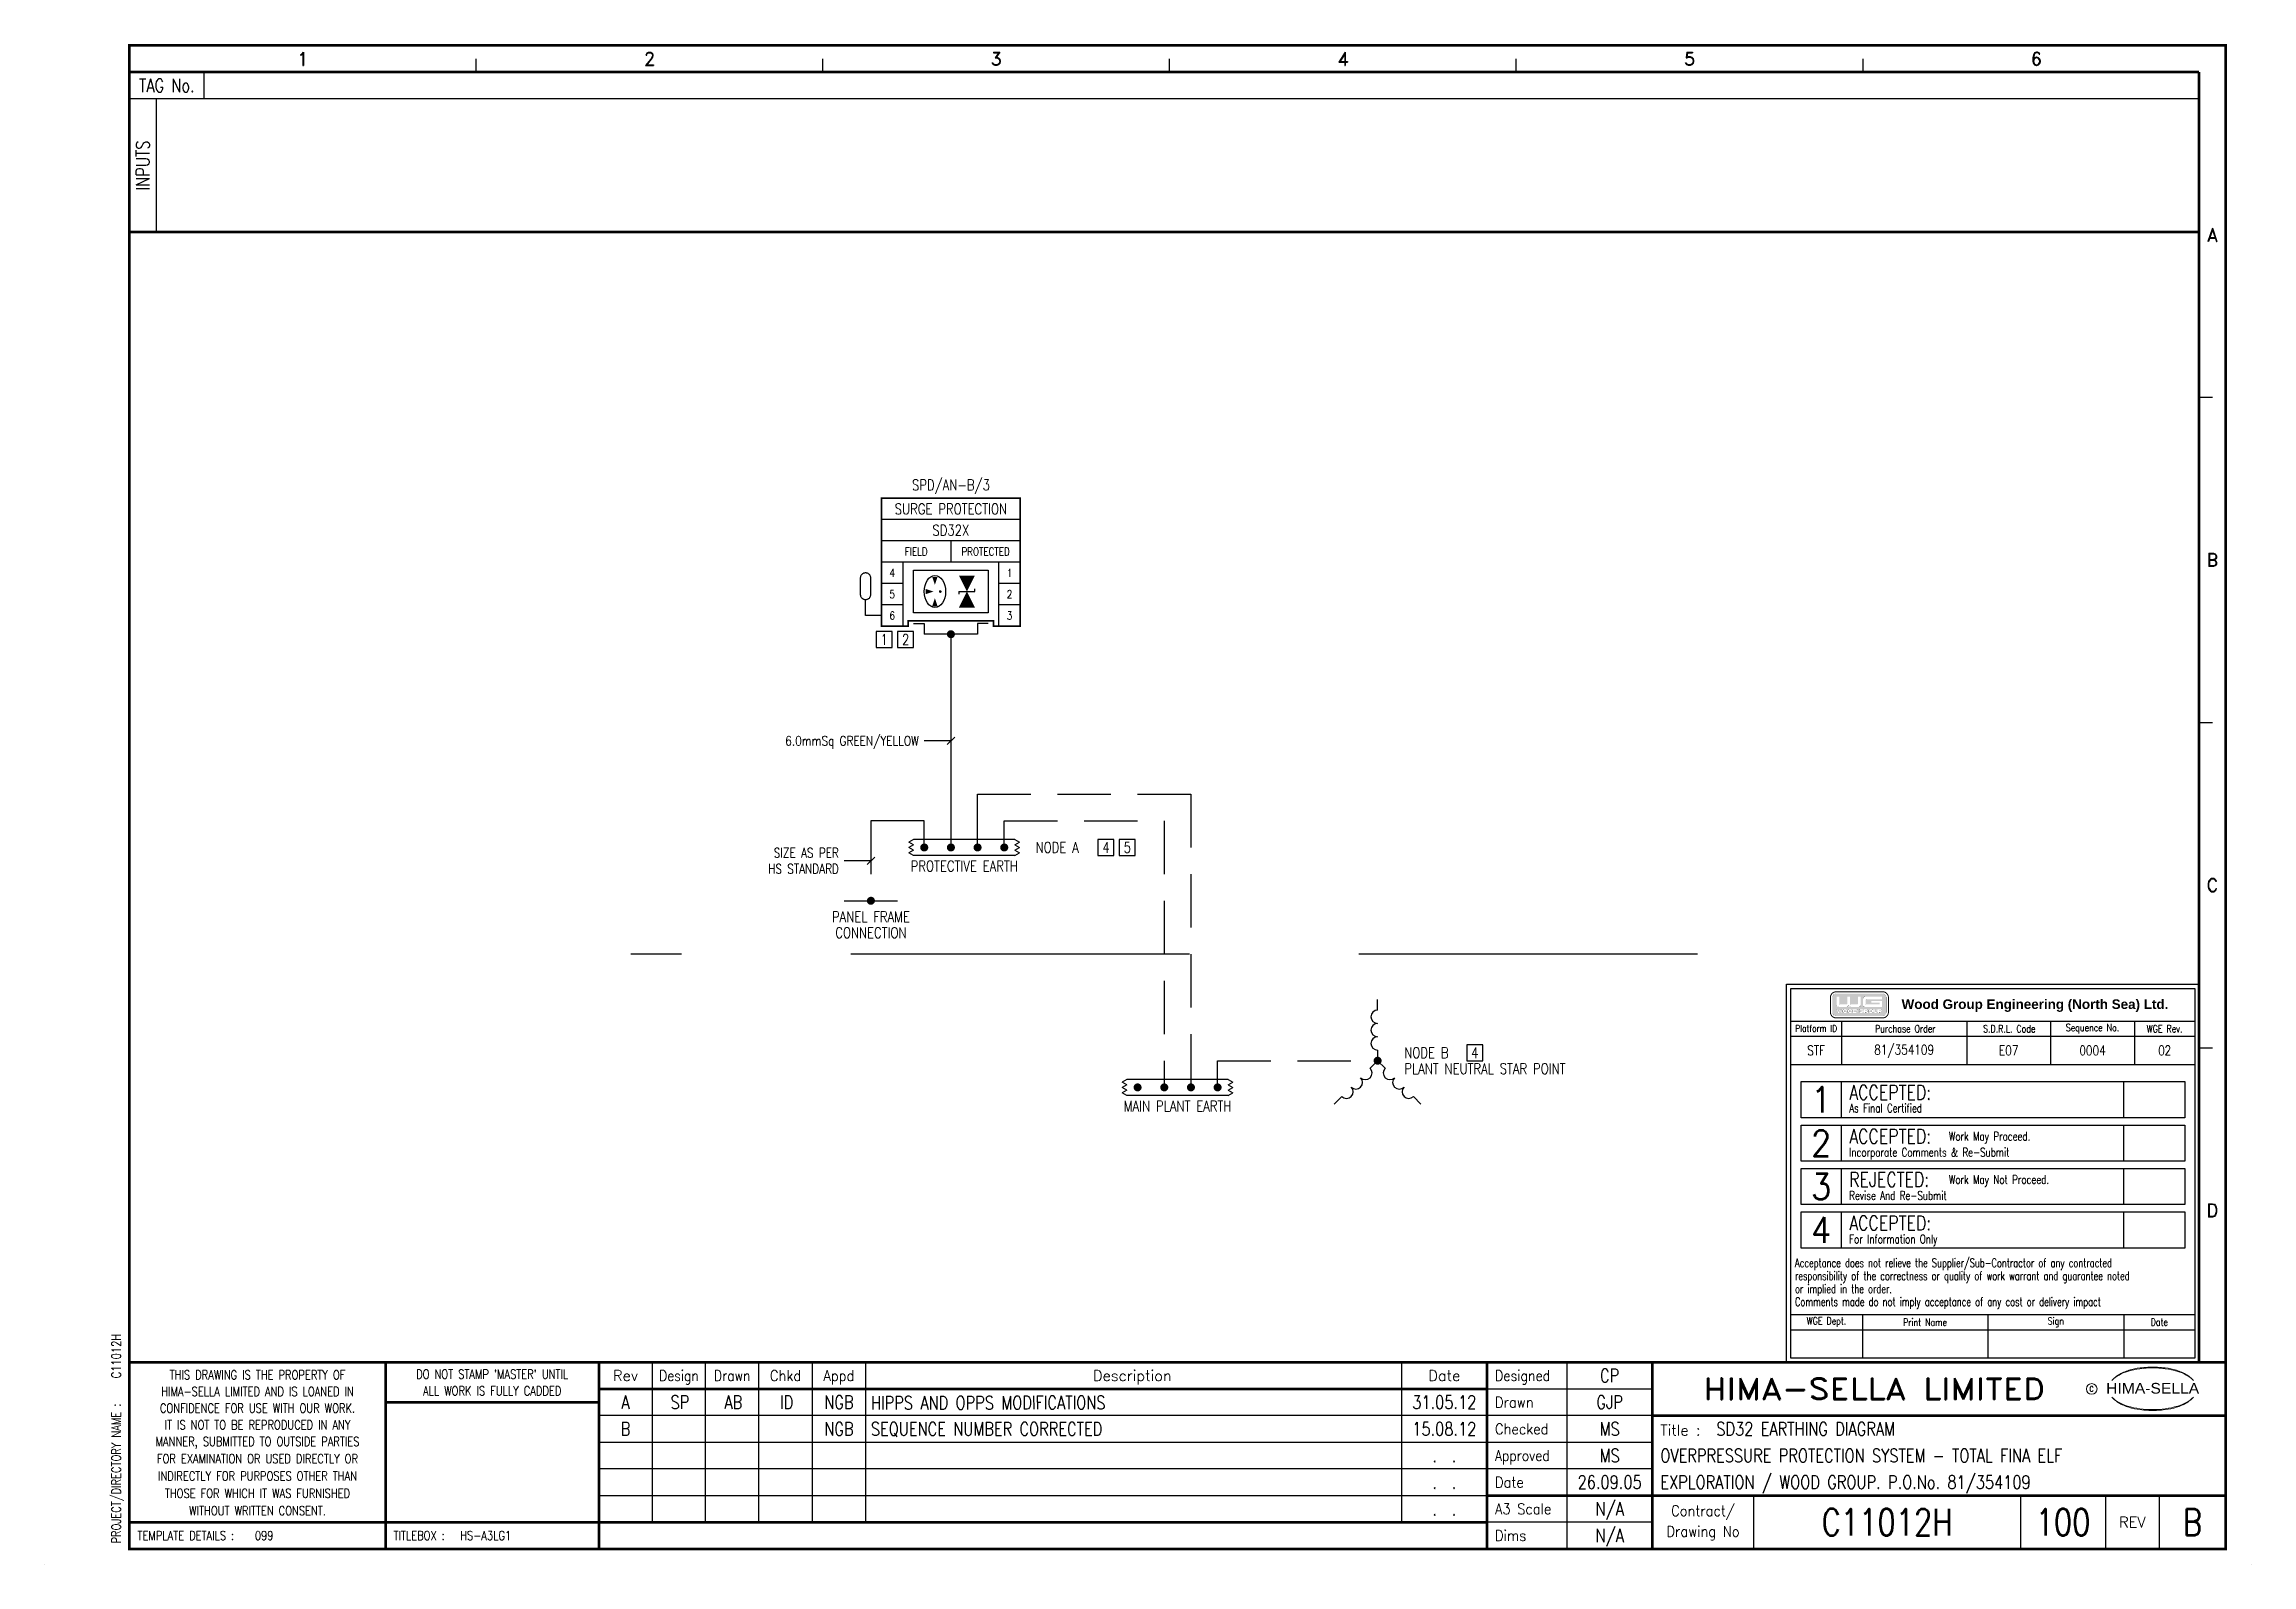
# Model space of a CAD drawing. Extents: x 0 to 414, y 0 to 285.
import ezdxf
from ezdxf.enums import TextEntityAlignment as Align

# ---------------------------------------------------------------- set-up
doc = ezdxf.new("R2010")
doc.units = 0
doc.header["$LTSCALE"] = 10
doc.header["$MEASUREMENT"] = 0
for name, pattern in [('CONTINU', [0]), ('DASHEDX2', [1.5, 1, -0.5]), ('HIDDEN', [9.525, 6.35, -3.175])]:
    doc.linetypes.add(name, pattern=pattern)
doc.layers.get('0').update_dxf_attribs({"linetype": 'CONTINUOUS'})
for name, color, linetype in [('03-MISC', 1, 'CONTINUOUS'), ('COL', 2, 'CONTINU'), ('ELAC003$', 7, 'CONTINUOUS'), ('LINE', 1, 'CONTINUOUS'), ('PCABEARTH-1_5', 7, 'DASHEDX2'), ('ROW', 2, 'CONTINU'), ('SPOTS', 7, 'CONTINUOUS'), ('TEXT', 2, 'CONTINUOUS'), ('UPS', 2, 'CONTINUOUS')]:
    doc.layers.add(name, color=color, linetype=linetype)
doc.styles.add('ARIAL', font='arial.ttf', dxfattribs={"height": 2.5})
doc.styles.add('ROMAND', font='ROMAND')
doc.styles.add('ROMANS', font='romans.shx', dxfattribs={"width": 0.8})

# ---------------------------------------------------------------- blocks, each defined once
blk = doc.blocks.new('EDREV')
at = {"color": 2, "style": 'ROMANS', "width": 0.8}
for tag, p in [('DES', (129.2, 29.25)), ('DRN', (139.2, 29.25)), ('CHKD', (149.2, 29.25)), ('DES', (129.2, 24.25)), ('DRN', (139.2, 24.25)), ('CHKD', (149.2, 24.25)), ('DES', (129.2, 19.25)), ('DRN', (139.2, 19.25)), ('CHKD', (149.2, 19.25)), ('DES', (129.2, 14.25)), ('DRN', (139.2, 14.25)), ('CHKD', (149.2, 14.25)), ('DES', (129.2, 9.25)), ('DRN', (139.2, 9.25)), ('CHKD', (149.2, 9.25))]:
    blk.add_attdef(tag, text='', height=2.5, dxfattribs=at).set_placement(p, align=Align.CENTER)
blk = doc.blocks.new('HS-A3LG1')
at = {"color": 1}
for p, q in [((81, 280), (81, 282.5)), ((146, 280), (146, 282.5)), ((211, 280), (211, 282.5)), ((276, 280), (276, 282.5)), ((341, 280), (341, 282.5)), ((30, 275), (30, 280)), ((404, 275), (16, 275)), ((21, 275), (21, 250)), ((404, 219), (406.5, 219)), ((404, 158), (406.5, 158)), ((404, 97), (406.5, 97)), ((114, 38), (114, 8)), ((124, 8), (124, 38)), ((134, 8), (134, 38)), ((144, 38), (144, 8)), ((154, 38), (154, 8)), ((254.5, 38), (254.5, 8)), ((285.5, 38), (285.5, 3)), ((270.5, 33), (301.5, 33)), ((301.5, 28), (104, 28)), ((104, 23), (301.5, 23)), ((301.5, 18), (104, 18)), ((104, 13), (270.5, 13)), ((320.5, 13), (320.5, 3)), ((370.5, 13), (370.5, 3)), ((386.5, 3), (386.5, 13)), ((396.5, 13), (396.5, 3)), ((301.5, 8), (270.5, 8)), ((0, 0), (0, 0.025)), ((413.9, 0), (413.9, 0.025))]:
    blk.add_line(p, q, dxfattribs=at)
at = {"color": 1, "const_width": 0.5}
blk.add_lwpolyline([(16, 3), (409, 3), (409, 285), (16, 285)], close=True, dxfattribs=at)
for points in [[(16, 280), (404, 280)], [(404, 38), (404, 280)], [(404, 250), (16, 250)], [(409, 38), (16, 38)], [(64, 3), (64, 38)], [(104, 3), (104, 38)], [(270.5, 38), (270.5, 3)], [(301.5, 3), (301.5, 38)], [(270.5, 33), (104, 33)], [(104, 30.5), (64, 30.5)], [(409, 28), (301.5, 28)], [(270.5, 13), (409, 13)], [(270.5, 8), (16, 8)]]:
    blk.add_lwpolyline(points, dxfattribs=at)
at = {"color": 3, "lineweight": 13}
blk.add_circle((383.8795, 33), 1, dxfattribs=at)
for centre, radius, start, end in [((392.604, 29.3277), 7.2401, 106.0532, 133.5024), ((392.8763, 29.5135), 7.2999, 130.419, 136.057), ((392.1149, 30.6001), 5.9804, 122.244, 131.6154), ((391.752, 31.2819), 5.2104, 111.8206, 122.8668), ((393.7772, 27.1992), 9.7601, 107.5931, 113.9452), ((395.0991, 20.9965), 15.9367, 89.2698, 106.3911), ((394.0978, 26.015), 10.9859, 96.0146, 107.3203), ((395.2933, 18.8099), 18.2818, 92.8917, 97.3734), ((395.2419, 21.3644), 15.7281, 89.7805, 93.1738), ((395.5053, 20.9965), 15.9367, 73.6089, 90.7302), ((395.3626, 21.3644), 15.7281, 86.8262, 90.2195), ((395.3112, 18.8099), 18.2818, 82.6266, 87.1083), ((396.5067, 26.015), 10.9859, 72.6797, 83.9854), ((396.8272, 27.1992), 9.7601, 66.0548, 72.4069), ((398.0005, 29.3277), 7.2401, 46.4976, 73.9468), ((398.8524, 31.2819), 5.2104, 57.1332, 68.1794), ((398.4895, 30.6001), 5.9804, 48.3846, 57.756), ((397.7282, 29.5135), 7.2999, 43.943, 49.581), ((392.8763, 36.545), 7.2999, 223.943, 229.581), ((392.604, 36.7308), 7.2401, 226.4976, 253.9468), ((392.1149, 35.4585), 5.9804, 228.3846, 237.756), ((391.752, 34.7766), 5.2104, 237.1332, 248.1794), ((393.7772, 38.8593), 9.7601, 246.0548, 252.4069), ((395.0991, 45.062), 15.9367, 253.6089, 270.7302), ((394.0978, 40.0435), 10.9859, 252.6797, 263.9854), ((395.2933, 47.2486), 18.2818, 262.6266, 267.1083), ((395.2419, 44.6941), 15.7281, 266.8262, 270.2195), ((395.5053, 45.062), 15.9367, 269.2698, 286.3911), ((395.3626, 44.6941), 15.7281, 269.7805, 273.1738), ((395.3112, 47.2486), 18.2818, 272.8917, 277.3734), ((396.5067, 40.0435), 10.9859, 276.0146, 287.3203), ((396.8272, 38.8593), 9.7601, 287.5931, 293.9452), ((398.0005, 36.7308), 7.2401, 286.0532, 313.5024), ((398.8524, 34.7766), 5.2104, 291.8206, 302.8668), ((398.4895, 35.4585), 5.9804, 302.244, 311.6154), ((397.7282, 36.545), 7.2999, 310.419, 316.057)]:
    blk.add_arc(centre, radius, start, end, dxfattribs=at)
at = {"color": 2, "style": 'ROMAND'}
for s, p in [('1', (48.5, 282.5)), ('2', (113.5, 282.5)), ('3', (178.5, 282.5)), ('4', (243.5, 282.5)), ('5', (308.5, 282.5)), ('6', (373.5, 282.5)), ('A', (406.5, 249.5)), ('B', (406.5, 188.5)), ('C', (406.5, 127.5)), ('D', (406.5, 66.5))]:
    blk.add_text(s, height=2.5, dxfattribs=at).set_placement(p, align=Align.MIDDLE)
at = {"color": 1}
for s, height, style, width, p in [('TAG No.', 2.5, 'ROMANS', 0.8, (23, 277.5)), ('HIMA-SELLA LIMITED', 4, 'ROMAND', 1.15, (343.0965, 33))]:
    blk.add_text(s, height=height, dxfattribs=dict(at, style=style, width=width)).set_placement(p, align=Align.MIDDLE)
at = {"color": 1, "style": 'ROMANS', "width": 0.8}
blk.add_text('INPUTS', height=2.5, rotation=90, dxfattribs=at).set_placement((18.5, 262.5), align=Align.MIDDLE)
at = {"color": 3, "lineweight": 13, "style": 'ROMANS', "width": 0.8}
for s, p in [('HIMA-SELLA LIMITED AND IS LOANED IN', (40, 32.5193)), ('THIS DRAWING IS THE PROPERTY OF', (40, 35.6443)), ("DO NOT STAMP 'MASTER' UNTIL", (84, 35.7693)), ('ALL WORK IS FULLY CADDED', (84, 32.6443)), ('CONFIDENCE FOR USE WITH OUR WORK.', (40, 29.3879)), ('IT IS NOT TO BE REPRODUCED IN ANY', (40, 26.2629)), ('MANNER, SUBMITTED TO OUTSIDE PARTIES', (40, 23.1379)), ('FOR EXAMINATION OR USED DIRECTLY OR', (40, 19.9054)), ('INDIRECTLY FOR PURPOSES OTHER THAN', (40, 16.6554)), ('THOSE FOR WHICH IT WAS FURNISHED', (40, 13.4054)), ('WITHOUT WRITTEN CONSENT.', (40, 10.1554))]:
    blk.add_text(s, height=1.7, dxfattribs=at).set_placement(p, align=Align.MIDDLE_CENTER)
at = {"color": 4, "style": 'ROMAND'}
for s, p in [('Rev', (109, 34.5)), ('Description', (204, 34.5)), ('Date', (262.5, 34.5))]:
    blk.add_text(s, height=2, dxfattribs=at).set_placement(p, align=Align.CENTER)
for s, width, p in [('Design', 0.85, (119, 34.5)), ('Drawn', 0.85, (129, 34.5)), ('Chkd', 0.9, (139, 34.5)), ('Appd', 0.9, (149, 34.5))]:
    blk.add_text(s, height=2, dxfattribs=dict(at, width=width)).set_placement(p, align=Align.CENTER)
for s, width, p in [('Designed', 0.87, (272, 34.5)), ('Drawn', 0.9, (272, 29.5)), ('Checked', 0.9, (272, 24.5)), ('Approved', 0.85, (272, 19.5)), ('Date', 0.9, (272, 14.5)), ('A3 Scale', 0.9, (272, 9.5)), ('Dims', 0.9, (272, 4.5))]:
    blk.add_text(s, height=2, dxfattribs=dict(at, width=width)).set_placement(p)
at = {"color": 3, "lineweight": 13, "style": 'ROMANS', "width": 0.8}
blk.add_text('C', height=1, dxfattribs=at).set_placement((383.8436, 32.5), align=Align.CENTER)
at = {"color": 1, "style": 'ARIAL', "width": 1.05}
blk.add_text('HIMA-SELLA', height=2, dxfattribs=at).set_placement((395.3022, 32.1293), align=Align.CENTER)
at = {"color": 3, "style": 'ROMANS', "width": 0.8}
blk.add_text('PROJECT/DIRECTORY NAME :', height=1.7, rotation=90, dxfattribs=at).set_placement((13.5, 4), align=Align.MIDDLE_LEFT)
at = {"color": 4, "style": 'ROMAND'}
blk.add_text('Title :', height=2, dxfattribs=at).set_placement((303, 24.25))
at = {"color": 4, "style": 'ROMAND', "width": 0.9}
for s, p in [('Contract/', (311, 10)), ('Drawing No', (311, 6))]:
    blk.add_text(s, height=2, dxfattribs=at).set_placement(p, align=Align.MIDDLE)
at = {"color": 4, "style": 'ROMAND'}
blk.add_text('REV', height=2, dxfattribs=at).set_placement((391.5, 8), align=Align.MIDDLE)
at = {"color": 3, "style": 'ROMANS', "width": 0.8}
for s, p in [('TEMPLATE DETAILS :', (17.5, 5.5)), ('TITLEBOX :', (65.5, 5.5)), ('HS-A3LG1', (78, 5.5))]:
    blk.add_text(s, height=1.7, dxfattribs=at).set_placement(p, align=Align.MIDDLE_LEFT)
at = {"layer": 'COL', "style": 'ROMAND', "flags": 9}
for tag, p in [('COL1', (48.5, 282.5)), ('COL2', (113.5, 282.5)), ('COL3', (178.5, 282.5)), ('COL4', (243.5, 282.5)), ('COL5', (308.5, 282.5)), ('COL6', (373.5, 282.5))]:
    blk.add_attdef(tag, p, '', height=2.5, dxfattribs=at)
at = {"layer": 'ROW', "style": 'ROMAND', "flags": 9}
for tag, p in [('ROW1', (406.5, 249.5)), ('ROW2', (406.5, 188.5)), ('ROW3', (406.5, 127.5)), ('ROW4', (406.5, 66.5))]:
    blk.add_attdef(tag, p, '', height=2.5, dxfattribs=at)
at = {"layer": 'UPS', "color": 3, "style": 'ROMANS', "width": 0.8, "flags": 8}
blk.add_attdef('PROJS->NOMPRO', text='', height=1.7, rotation=90, dxfattribs=at).set_placement((13.5, 35), align=Align.MIDDLE_LEFT)
at = {"layer": 'UPS', "style": 'ROMANS', "width": 3.1263, "flags": 8}
blk.add_attdef('PLANOS->MCAN1', text='', height=2.5, rotation=0.061173, dxfattribs=at).set_placement((155, 31.6443), (254, 31.75), align=Align.FIT)
at = {"layer": 'UPS', "style": 'ROMANS', "width": 0.8, "flags": 8}
for tag, height, p in [('PLANOS->VERIF', 2.5, (293.5, 34.25)), ('PLANOS->CANVI1', 2.5, (109, 29.25)), ('PLANOS->NCAN1', 2.5, (149, 29.25)), ('PLANOS->DCAN1', 2.5, (262.5, 29.25)), ('PLANOS->ORIG', 2.5, (293.5, 29.25)), ('PLANOS->CANVI2', 2.5, (109, 24.25)), ('PLANOS->NCAN2', 2.5, (149, 24.25)), ('PLANOS->DCAN2', 2.5, (262.5, 24.25)), ('PLANOS->HECHF', 2.5, (293.5, 24.25)), ('PLANOS->CANVI3', 2.5, (109, 19.25)), ('PLANOS->NCAN3', 2.5, (149, 19.25)), ('PLANOS->DCAN3', 2.5, (262.5, 19.25)), ('PLANOS->HECHD', 2.5, (293.5, 19.25)), ('PLANOS->CANVI4', 2.5, (109, 14.25)), ('PLANOS->NCAN4', 2.5, (149, 14.25)), ('PLANOS->DCAN4', 2.5, (262.5, 14.25)), ('PLANOS->DATACREA', 2.5, (293.5, 14.25)), ('PLANOS->CANVI5', 2.5, (109, 9.25)), ('PLANOS->NCAN5', 2.5, (149, 9.25)), ('PLANOS->DCAN5', 2.5, (262.5, 9.25)), ('PLANOS->NR1', 2.5, (293.5, 9.25)), ('PROJS->DESCPRO3', 5, (345.5, 5.5)), ('PLANOS->PLANO', 5, (378.5, 5.5)), ('PLANOS->USER', 5, (402.75, 5.5)), ('PLANOS->NR2', 2.5, (293.5, 4.25))]:
    blk.add_attdef(tag, text='', height=height, dxfattribs=at).set_placement(p, align=Align.CENTER)
at = {"layer": 'UPS', "style": 'ROMANS', "flags": 8}
for tag, width, p, p2 in [('PLANOS->MCAN2', 3.0574, (155, 26.75), (254, 26.75)), ('PLANOS->MCAN3', 3.0574, (155, 21.75), (254, 21.75)), ('PLANOS->MCAN4', 3.0462, (155, 16.75), (254, 16.75)), ('PLANOS->MCAN5', 3.0574, (155, 11.75), (254, 11.75))]:
    blk.add_attdef(tag, text='', height=2.5, dxfattribs=dict(at, width=width)).set_placement(p, p2, align=Align.FIT)
at = {"layer": 'UPS', "style": 'ROMANS', "width": 0.8, "flags": 8}
blk.add_attdef('PLANOS->DENOM', (313.5, 24.25), '', height=2.5, dxfattribs=at)
at = {"layer": 'UPS', "color": 4, "style": 'ROMANS', "width": 0.8, "flags": 8}
for tag, p in [('PROJS->DESCPRO1', (303, 19.25)), ('PROJS->DESCPRO2', (303, 14.25))]:
    blk.add_attdef(tag, p, '', height=2.5, dxfattribs=at)
at = {"layer": 'UPS', "color": 3, "style": 'ROMANS', "width": 0.8, "flags": 8}
blk.add_attdef('PLANOS->PROTOTIPO', text='', height=1.7, dxfattribs=at).set_placement((39.5, 5.5), align=Align.MIDDLE_LEFT)
at = {"layer": 'UPS', "style": 'ROMANS', "width": 0.8, "flags": 8}
blk.add_attdef('PLANOS->OBS4', text='', height=2.5, dxfattribs=at).set_placement((107, 5.5), align=Align.MIDDLE_LEFT)

msp = doc.modelspace()

# ---------------------------------------------------------------- hatches: boundary and pattern name
at = {"linetype": 'Continuous'}
h = msp.add_hatch(color=1, dxfattribs=at)
edge = h.paths.add_edge_path(flags=16)
edge.add_line((341.62614, 106.05726), (344.57587, 106.05726))
edge.add_line((344.57587, 106.05726), (344.57587, 106.55751))
edge.add_line((344.57587, 106.55751), (341.36988, 106.55751))
edge.add_arc((341.36989, 106.19235), 0.36516, 90.0013265, 179.9986735)
edge.add_line((341.00473, 106.19236), (341.00473, 105.0248))
edge.add_arc((341.36988, 105.02481), 0.36515, 180.0021111, 269.999458)
edge.add_line((341.36988, 104.65966), (344.57587, 104.65966))
edge.add_line((344.57587, 104.65966), (344.57587, 105.76514))
edge.add_line((344.57587, 105.76514), (342.57121, 105.76514))
edge.add_line((342.57121, 105.76514), (342.57121, 105.43651))
edge.add_line((342.57121, 105.43651), (344.10848, 105.43651))
edge.add_line((344.10848, 105.43651), (344.10848, 105.12248))
edge.add_line((344.10848, 105.12248), (341.62614, 105.12248))
edge.add_arc((341.62614, 105.25028), 0.1278, 180.0013265, 269.9986735, ccw=False)
edge.add_line((341.49834, 105.25028), (341.49834, 105.92946))
edge.add_arc((341.62614, 105.92946), 0.1278, 90.0013265, 179.9986735, ccw=False)
edge = h.paths.add_edge_path(flags=16)
edge.add_arc((342.66394, 103.96975), 0.22936, 359.7165363, 449.7138832)
edge.add_line((342.66509, 104.19911), (342.25008, 104.19911))
edge.add_arc((342.25122, 103.96975), 0.22936, 90.2848616, 180.2822085)
edge.add_line((342.02186, 103.96862), (342.02186, 103.76323))
edge.add_arc((342.25123, 103.7621), 0.22937, 179.7165487, 269.7138956)
edge.add_line((342.25008, 103.53273), (342.66509, 103.53273))
edge.add_arc((342.66394, 103.76209), 0.22936, 270.2873596, 360.2847066)
edge.add_line((342.8933, 103.76323), (342.8933, 103.96862))
edge = h.paths.add_edge_path(flags=0)
edge.add_arc((344.27913, 103.9515), 0.08102, -90, 90, ccw=False)
edge.add_line((344.27913, 103.87049), (344.07163, 103.87049))
edge.add_arc((344.07163, 103.9515), 0.08102, 90, 270, ccw=False)
edge.add_line((344.07163, 104.03252), (344.27913, 104.03252))
edge = h.paths.add_edge_path(flags=16)
edge.add_line((344.02084, 103.53273), (344.02084, 103.68975))
edge.add_line((344.02084, 103.68975), (344.29485, 103.68975))
edge.add_arc((344.29485, 103.94443), 0.25468, 270, 450)
edge.add_line((344.29485, 104.19911), (343.82769, 104.19911))
edge.add_line((343.82769, 104.19911), (343.82769, 103.53273))
edge.add_line((343.82769, 103.53273), (344.02084, 103.53273))
edge = h.paths.add_edge_path(flags=16)
edge.add_line((343.43619, 103.69933), (343.28151, 103.69933))
edge.add_arc((343.28208, 103.81401), 0.11468, 179.7165487, 269.7138956, ccw=False)
edge.add_line((343.1674, 103.81458), (343.1674, 104.19911))
edge.add_line((343.1674, 104.19911), (342.94954, 104.19911))
edge.add_line((342.94954, 104.19911), (342.94954, 103.76323))
edge.add_arc((343.1789, 103.76209), 0.22936, 179.7152934, 269.7126404)
edge.add_line((343.17775, 103.53273), (343.53994, 103.53273))
edge.add_arc((343.53879, 103.7621), 0.22937, 270.2861044, 360.2834513)
edge.add_line((343.76816, 103.76323), (343.76816, 104.19911))
edge.add_line((343.76816, 104.19911), (343.5503, 104.19911))
edge.add_line((343.5503, 104.19911), (343.5503, 103.81458))
edge.add_arc((343.43562, 103.81401), 0.11468, -89.7138956, 0.2834513, ccw=False)
edge = h.paths.add_edge_path(flags=0)
edge.add_arc((342.56076, 103.91784), 0.11468, 359.7165487, 449.7138956)
edge.add_line((342.56133, 104.03252), (342.35383, 104.03252))
edge.add_arc((342.3544, 103.91784), 0.11468, 90.2861044, 180.2834513)
edge.add_line((342.23972, 103.91727), (342.23972, 103.81458))
edge.add_arc((342.3544, 103.81401), 0.11468, 179.7165487, 269.7138956)
edge.add_line((342.35383, 103.69933), (342.56133, 103.69933))
edge.add_arc((342.56076, 103.81401), 0.11468, 270.2861044, 360.2834513)
edge.add_line((342.67544, 103.81458), (342.67544, 103.91727))
edge = h.paths.add_edge_path(flags=0)
edge.add_arc((338.70442, 103.91784), 0.11468, 359.7140381, 449.7113851)
edge.add_line((338.705, 104.03252), (338.49749, 104.03252))
edge.add_arc((338.49806, 103.91784), 0.11468, 90.2861044, 180.2834513)
edge.add_line((338.38338, 103.91727), (338.38338, 103.81458))
edge.add_arc((338.49806, 103.81401), 0.11468, 179.7165487, 269.7138956)
edge.add_line((338.49749, 103.69933), (338.705, 103.69933))
edge.add_arc((338.70442, 103.81401), 0.11468, 270.2886149, 360.2859619)
edge.add_line((338.8191, 103.81458), (338.8191, 103.91727))
edge = h.paths.add_edge_path(flags=16)
edge.add_arc((338.80761, 103.96975), 0.22936, 359.7177915, 449.7151384)
edge.add_line((338.80875, 104.19911), (338.39374, 104.19911))
edge.add_arc((338.39488, 103.96975), 0.22936, 90.2848616, 180.2822085)
edge.add_line((338.16552, 103.96862), (338.16552, 103.76323))
edge.add_arc((338.39489, 103.7621), 0.22937, 179.7165487, 269.7138956)
edge.add_line((338.39374, 103.53273), (338.80875, 103.53273))
edge.add_arc((338.8076, 103.7621), 0.22937, 270.2861044, 360.2834513)
edge.add_line((339.03697, 103.76323), (339.03697, 103.96862))
edge = h.paths.add_edge_path(flags=0)
edge.add_arc((337.76436, 103.91784), 0.11468, 359.7165487, 449.7138956)
edge.add_line((337.76493, 104.03252), (337.55743, 104.03252))
edge.add_arc((337.558, 103.91784), 0.11468, 90.2861044, 180.2834513)
edge.add_line((337.44332, 103.91727), (337.44332, 103.81458))
edge.add_arc((337.558, 103.81401), 0.11468, 179.7165487, 269.7138956)
edge.add_line((337.55743, 103.69933), (337.76493, 103.69933))
edge.add_arc((337.76436, 103.81401), 0.11468, 270.2861044, 360.2834513)
edge.add_line((337.87904, 103.81458), (337.87904, 103.91727))
h.paths.add_polyline_path([(337.23641, 104.19866), (337.02463, 103.53409), (336.81284, 103.53409), (336.65218, 103.95401), (336.49151, 103.53409), (336.27973, 103.53409), (336.06794, 104.19866), (336.26512, 104.19866), (336.39657, 103.77144), (336.56454, 104.19501), (336.73981, 104.19501), (336.90778, 103.77144), (337.04653, 104.19866)], flags=16)
edge = h.paths.add_edge_path(flags=16)
edge.add_arc((337.86754, 103.96975), 0.22936, 359.7177915, 449.7151384)
edge.add_line((337.86868, 104.19911), (337.45367, 104.19911))
edge.add_arc((337.45482, 103.96975), 0.22936, 90.2861168, 180.2834637)
edge.add_line((337.22546, 103.96862), (337.22546, 103.76323))
edge.add_arc((337.45482, 103.76209), 0.22936, 179.7152934, 269.7126404)
edge.add_line((337.45367, 103.53273), (337.86868, 103.53273))
edge.add_arc((337.86753, 103.7621), 0.22937, 270.2861044, 360.2834513)
edge.add_line((338.0969, 103.76323), (338.0969, 103.96862))
edge = h.paths.add_edge_path(flags=0)
edge.add_arc((339.61156, 103.81401), 0.11468, 270.2861044, 360.2834513)
edge.add_line((339.72624, 103.81458), (339.72624, 103.91727))
edge.add_arc((339.61156, 103.91784), 0.11468, 359.7165487, 449.7138956)
edge.add_line((339.61213, 104.03252), (339.26956, 104.03252))
edge.add_line((339.26956, 104.03252), (339.26956, 103.69933))
edge.add_line((339.26956, 103.69933), (339.61213, 103.69933))
edge = h.paths.add_edge_path(flags=16)
edge.add_arc((339.71474, 103.96975), 0.22936, 359.7177915, 449.7151384)
edge.add_line((339.71588, 104.19911), (339.08164, 104.19911))
edge.add_line((339.08164, 104.19911), (339.08164, 103.53273))
edge.add_line((339.08164, 103.53273), (339.71588, 103.53273))
edge.add_arc((339.71473, 103.7621), 0.22937, 270.2861044, 360.2834513)
edge.add_line((339.9441, 103.76323), (339.9441, 103.96862))
edge = h.paths.add_edge_path(flags=16)
edge.add_arc((340.88007, 103.98916), 0.04336, 0.0013265, 89.9986735)
edge.add_line((340.88007, 104.03252), (340.61584, 104.03252))
edge.add_arc((340.61641, 103.91784), 0.11468, 90.2861044, 180.2834513)
edge.add_line((340.50173, 103.91727), (340.50173, 103.81458))
edge.add_arc((340.61641, 103.81401), 0.11468, 179.7165487, 269.7138956)
edge.add_line((340.61584, 103.69933), (340.88007, 103.69933))
edge.add_arc((340.88007, 103.74268), 0.04335, 270, 450)
edge.add_line((340.88007, 103.78604), (340.7048, 103.78604))
edge.add_line((340.7048, 103.78604), (340.7048, 103.90289))
edge.add_line((340.7048, 103.90289), (341.12837, 103.90289))
edge.add_line((341.12837, 103.90289), (341.12837, 103.76323))
edge.add_arc((340.899, 103.7621), 0.22937, -89.7138956, 0.2834513, ccw=False)
edge.add_line((340.90015, 103.53273), (340.51209, 103.53273))
edge.add_arc((340.51324, 103.7621), 0.22937, 179.7165487, 269.7138956, ccw=False)
edge.add_line((340.28387, 103.76323), (340.28387, 103.96862))
edge.add_arc((340.51323, 103.96975), 0.22936, 90.2848616, 180.2822085, ccw=False)
edge.add_line((340.51209, 104.19911), (340.90015, 104.19911))
edge.add_arc((340.89901, 103.96975), 0.22936, -0.2822085, 89.7151384, ccw=False)
edge.add_line((341.12837, 103.96862), (341.12837, 103.95401))
edge.add_line((341.12837, 103.95401), (340.92343, 103.95401))
edge.add_line((340.92343, 103.95401), (340.92343, 103.98916))
edge = h.paths.add_edge_path(flags=0)
edge.add_line((341.44816, 104.03252), (341.65567, 104.03252))
edge.add_arc((341.65567, 103.9515), 0.08102, -90, 90, ccw=False)
edge.add_line((341.65567, 103.87049), (341.44816, 103.87049))
edge.add_arc((341.44816, 103.9515), 0.08102, 90, 270, ccw=False)
edge = h.paths.add_edge_path(flags=16)
edge.add_line((341.76829, 103.53273), (341.92607, 103.53273))
edge.add_line((341.92607, 103.53273), (341.92607, 103.68975))
edge.add_arc((341.84505, 103.68975), 0.08102, 0.0004008, 81.621205)
edge.add_arc((341.67136, 103.94445), 0.25471, 316.7426493, 359.9956749)
edge.add_arc((341.67138, 103.94442), 0.25469, 0.0024514, 89.9997983)
edge.add_line((341.67138, 104.19911), (341.20423, 104.19911))
edge.add_line((341.20423, 104.19911), (341.20423, 103.53273))
edge.add_line((341.20423, 103.53273), (341.39738, 103.53273))
edge.add_line((341.39738, 103.53273), (341.39738, 103.68975))
edge.add_line((341.39738, 103.68975), (341.68728, 103.68975))
edge.add_arc((341.68727, 103.60873), 0.08102, -0.0022096, 89.9951373, ccw=False)
edge.add_line((341.76829, 103.60873), (341.76829, 103.53273))
edge = h.paths.add_edge_path()
edge.add_line((345.40338, 106.4078), (345.40338, 103.6838))
edge.add_arc((344.67307, 103.68382), 0.73031, 270.0013265, 359.9986735, ccw=False)
edge.add_line((344.67309, 102.95351), (335.98031, 102.95351))
edge.add_arc((335.98032, 103.68382), 0.73031, 180.0017188, 269.9990657, ccw=False)
edge.add_line((335.25001, 103.6838), (335.25001, 106.4078))
edge.add_arc((335.98032, 106.40778), 0.73031, 90.0009343, 179.9982812, ccw=False)
edge.add_line((335.98031, 107.13809), (344.67309, 107.13809))
edge.add_arc((344.67307, 106.40778), 0.73031, 0.0013265, 89.9986735, ccw=False)
edge = h.paths.add_edge_path(flags=16)
edge.add_line((336.05333, 106.55751), (336.54245, 106.55751))
edge.add_line((336.54245, 106.55751), (336.54245, 105.27949))
edge.add_arc((336.67025, 105.27949), 0.1278, 180.0013265, 269.9986735)
edge.add_line((336.67025, 105.15169), (337.92936, 105.15169))
edge.add_arc((337.92936, 105.2795), 0.12781, 269.999085, 359.9964319)
edge.add_line((338.05717, 105.27949), (338.05717, 106.55751))
edge.add_line((338.05717, 106.55751), (338.54628, 106.55751))
edge.add_line((338.54628, 106.55751), (338.54628, 105.27949))
edge.add_arc((338.67408, 105.27949), 0.1278, 180.0013265, 269.9986735)
edge.add_line((338.67408, 105.15169), (339.9332, 105.15169))
edge.add_arc((339.9332, 105.27949), 0.1278, 270.0013265, 359.9986735)
edge.add_line((340.061, 105.27949), (340.061, 106.55751))
edge.add_line((340.061, 106.55751), (340.55011, 106.55751))
edge.add_line((340.55011, 106.55751), (340.55011, 105.0248))
edge.add_arc((340.18496, 105.02481), 0.36515, 270.0013265, 359.9986735, ccw=False)
edge.add_line((340.18497, 104.65966), (338.66687, 104.65966))
edge.add_arc((338.66687, 105.02481), 0.36515, 180.0021111, 269.999458, ccw=False)
edge.add_arc((337.93657, 105.02481), 0.36515, 270.0013265, 359.9986735, ccw=False)
edge.add_line((337.93658, 104.65966), (336.41848, 104.65966))
edge.add_arc((336.41848, 105.02481), 0.36515, 180.0021111, 269.999458, ccw=False)
edge.add_line((336.05333, 105.0248), (336.05333, 106.55751))

# ---------------------------------------------------------------- linework, layer by layer
for p, q in [((183, 196.0659), (157, 196.0659)), ((183, 192.0659), (157, 192.0659)), ((170, 192.0659), (170, 188.0659)), ((183, 188.0659), (157, 188.0659)), ((161, 188.0659), (161, 176.0659)), ((163, 186.5659), (177, 186.5659)), ((163, 178.5659), (163, 186.5659)), ((177, 186.5659), (177, 178.5659)), ((179, 176.0659), (179, 188.0659)), ((161, 184.0659), (157, 184.0659)), ((171.5, 182.5659), (174.5, 182.5659)), ((171.5, 182.5659), (171.5, 182.0659)), ((174.5, 182.5659), (174.5, 183.0659)), ((183, 184.0659), (179, 184.0659)), ((161, 180.0659), (157, 180.0659)), ((177, 178.5659), (163, 178.5659)), ((183, 180.0659), (179, 180.0659)), ((163, 176.5659), (165, 176.5659)), ((165, 176.5659), (165, 174.5659)), ((175, 174.5659), (165, 174.5659)), ((170, 174.5659), (170, 134.5659)), ((175, 176.5659), (175, 174.5659)), ((177, 176.5659), (175, 176.5659)), ((163, 136.0659), (162.134, 135.5659)), ((163, 135.0659), (162.134, 135.5659)), ((163, 135.0659), (162.134, 134.5659)), ((163, 134.0659), (162.134, 134.5659)), ((163, 134.0659), (162.134, 133.5659)), ((163, 133.0659), (162.134, 133.5659)), ((182, 136.0659), (163, 136.0659)), ((182, 133.0659), (163, 133.0659)), ((182, 136.0659), (182.866, 135.5659)), ((182, 135.0659), (182.866, 135.5659)), ((182, 135.0659), (182.866, 134.5659)), ((182, 134.0659), (182.866, 134.5659)), ((182, 134.0659), (182.866, 133.5659)), ((182, 133.0659), (182.866, 133.5659)), ((150, 124.5659), (160, 124.5659)), ((250, 104.0659), (250, 106.0659)), ((250, 96.5659), (250, 94.5659)), ((203, 91.0659), (202.134, 90.5659)), ((222, 91.0659), (203, 91.0659)), ((222, 91.0659), (222.866, 90.5659)), ((248.5858, 93.1517), (250, 94.5659)), ((251.4142, 93.1517), (250, 94.5659)), ((203, 90.0659), (202.134, 90.5659)), ((203, 90.0659), (202.134, 89.5659)), ((203, 89.0659), (202.134, 89.5659)), ((203, 89.0659), (202.134, 88.5659)), ((203, 88.0659), (202.134, 88.5659)), ((222, 88.0659), (203, 88.0659)), ((222, 90.0659), (222.866, 90.5659)), ((222, 90.0659), (222.866, 89.5659)), ((222, 89.0659), (222.866, 89.5659)), ((222, 89.0659), (222.866, 88.5659)), ((222, 88.0659), (222.866, 88.5659)), ((243.2825, 87.8483), (241.8683, 86.4341)), ((256.7175, 87.8483), (258.1317, 86.4341))]:
    msp.add_line(p, q)
at = {"linetype": 'HIDDEN'}
msp.add_line((310, 114.5659), (110, 114.5659), dxfattribs=at)
at = {"const_width": 0.3}
msp.add_lwpolyline([(178, 177.0659), (178, 176.0659), (183, 176.0659), (183, 200.0659), (157, 200.0659), (157, 176.0659), (162, 176.0659), (162, 177.0659)], close=True, dxfattribs=at)
for points in [[(173, 185.5659, 3, 0, 0), (173, 182.5659, 0, 0, 0)], [(165.25, 182.5659, 1, 0, 0), (166.75, 182.5659, 0, 0, 0)], [(167, 185.3159, 1, 0, 0), (167, 183.8159, 0, 0, 0)], [(173, 179.5659, 3, 0, 0), (173, 182.5659, 0, 0, 0)], [(167, 179.8159, 1, 0, 0), (167, 181.3159, 0, 0, 0)]]:
    msp.add_lwpolyline(points, format="xyseb")
at = {"const_width": 0.25}
msp.add_lwpolyline([(167.875, 182.5659, 1), (168.125, 182.5659, 1)], format="xyb", close=True, dxfattribs=at)
for points in [[(156, 172.0659), (159, 172.0659), (159, 175.0659), (156, 175.0659)], [(160, 172.0659), (163, 172.0659), (163, 175.0659), (160, 175.0659)], [(197.5748, 133.0659), (200.5748, 133.0659), (200.5748, 136.0659), (197.5748, 136.0659)], [(201.5748, 133.0659), (204.5748, 133.0659), (204.5748, 136.0659), (201.5748, 136.0659)], [(266.7088, 94.5659), (269.7088, 94.5659), (269.7088, 97.5659), (266.7088, 97.5659)]]:
    msp.add_lwpolyline(points, close=True)
msp.add_ellipse((167, 182.5659), major_axis=(0, -3), ratio=0.6667)
at = {"layer": '03-MISC'}
for centre, start, end in [((250, 102.8159), 90, 270), ((250, 100.3159), 90, 270), ((250, 97.8159), 90, 270), ((245.9341, 90.5), 225, 45), ((247.7019, 92.2678), 225, 45), ((252.2981, 92.2678), 135, 315), ((254.0659, 90.5), 135, 315), ((244.1664, 88.7322), 225, 45), ((255.8336, 88.7322), 135, 315)]:
    msp.add_arc(centre, 1.25, start, end, dxfattribs=at)
at = {"layer": 'ELAC003$', "color": 3, "linetype": 'Continuous'}
for p, q in [((327.4519, 101.9558), (403.2026, 101.9558)), ((336.9539, 101.9558), (336.9539, 93.8498)), ((360.4766, 101.9558), (360.4766, 93.8498)), ((376.1584, 101.9558), (376.1584, 93.8498)), ((391.9064, 101.9558), (391.9064, 93.8498)), ((327.4519, 99.1652), (403.2026, 99.1652)), ((327.4519, 93.8498), (403.2026, 93.8498)), ((336.9539, 83.8704), (336.9539, 90.6474)), ((389.8464, 90.6474), (389.8464, 83.8704)), ((336.9539, 75.698), (336.9539, 82.4752)), ((389.8464, 82.4752), (389.8464, 75.698)), ((336.9539, 67.5923), (336.9539, 74.3693)), ((389.8464, 74.3693), (389.8464, 67.5923)), ((336.9539, 59.4199), (336.9539, 66.1969)), ((389.8464, 66.1969), (389.8464, 59.4199)), ((327.4519, 46.9696), (403.2026, 46.9696)), ((340.8744, 46.9696), (340.8744, 38.7972)), ((364.397, 46.9696), (364.397, 38.7972)), ((389.913, 46.9696), (389.913, 38.7972)), ((327.4519, 44.1126), (403.2026, 44.1126))]:
    msp.add_line(p, q, dxfattribs=at)
for points in [[(326.6546, 108.9322), (404, 108.9322), (404, 38), (326.6546, 38)], [(327.4519, 108.1348), (403.2026, 108.1348), (403.2026, 38.7972), (327.4519, 38.7972)], [(329.3789, 90.6474), (401.3419, 90.6474), (401.3419, 83.8704), (329.3789, 83.8704)], [(329.3789, 82.4752), (401.3419, 82.4752), (401.3419, 75.698), (329.3789, 75.698)], [(329.3789, 74.3693), (401.3419, 74.3693), (401.3419, 67.5923), (329.3789, 67.5923)], [(329.3789, 66.1969), (401.3419, 66.1969), (401.3419, 59.4199), (329.3789, 59.4199)]]:
    msp.add_lwpolyline(points, close=True, dxfattribs=at)
at = {"layer": 'LINE', "linetype": 'Continuous', "flags": 128}
for points, const_width in [([(345.7685, 106.4078), (345.7685, 103.6838, -0.4142), (344.6731, 102.5884), (335.9803, 102.5884, -0.4142), (334.8849, 103.6838), (334.8849, 106.4078, -0.4142), (335.9803, 107.5032), (344.6731, 107.5032, -0.4142)], 0.1826), ([(345.4034, 106.4078), (345.4034, 103.6838, -0.4142), (344.6731, 102.9535), (335.9803, 102.9535, -0.4142), (335.25, 103.6838), (335.25, 106.4078, -0.4142), (335.9803, 107.1381), (344.6731, 107.1381, -0.4142)], 0.0183), ([(338.0969, 103.9686, 0.4142), (337.8687, 104.1991), (337.4537, 104.1991, 0.4142), (337.2255, 103.9686), (337.2255, 103.7632, 0.4142), (337.4537, 103.5327), (337.8687, 103.5327, 0.4142), (338.0969, 103.7632)], 0.0183), ([(337.879, 103.9173, 0.4142), (337.7649, 104.0325), (337.5574, 104.0325, 0.4142), (337.4433, 103.9173), (337.4433, 103.8146, 0.4142), (337.5574, 103.6993), (337.7649, 103.6993, 0.4142), (337.879, 103.8146)], 0.0183), ([(339.037, 103.9686, 0.4142), (338.8088, 104.1991), (338.3937, 104.1991, 0.4142), (338.1655, 103.9686), (338.1655, 103.7632, 0.4142), (338.3937, 103.5327), (338.8088, 103.5327, 0.4142), (339.037, 103.7632)], 0.0183), ([(338.8191, 103.9173, 0.4142), (338.705, 104.0325), (338.4975, 104.0325, 0.4142), (338.3834, 103.9173), (338.3834, 103.8146, 0.4142), (338.4975, 103.6993), (338.705, 103.6993, 0.4142), (338.8191, 103.8146)], 0.0183), ([(339.9441, 103.9686, 0.4142), (339.7159, 104.1991), (339.0816, 104.1991), (339.0816, 103.5327), (339.7159, 103.5327, 0.4142), (339.9441, 103.7632)], 0.0183), ([(339.6121, 103.6993, 0.4142), (339.7262, 103.8146), (339.7262, 103.9173, 0.4142), (339.6121, 104.0325), (339.2696, 104.0325), (339.2696, 103.6993)], 0.0183), ([(340.9234, 103.9892, 0.4142), (340.8801, 104.0325), (340.6158, 104.0325, 0.4142), (340.5017, 103.9173), (340.5017, 103.8146, 0.4142), (340.6158, 103.6993), (340.8801, 103.6993, 1), (340.8801, 103.786), (340.7048, 103.786), (340.7048, 103.9029), (341.1284, 103.9029), (341.1284, 103.7632, -0.4142), (340.9002, 103.5327), (340.5121, 103.5327, -0.4142), (340.2839, 103.7632), (340.2839, 103.9686, -0.4142), (340.5121, 104.1991), (340.9002, 104.1991, -0.4142), (341.1284, 103.9686), (341.1284, 103.954), (340.9234, 103.954)], 0.0183), ([(341.6261, 106.0573), (344.5759, 106.0573), (344.5759, 106.5575), (341.3699, 106.5575, 0.4142), (341.0047, 106.1924), (341.0047, 105.0248, 0.4142), (341.3699, 104.6597), (344.5759, 104.6597), (344.5759, 105.7651), (342.5712, 105.7651), (342.5712, 105.4365), (344.1085, 105.4365), (344.1085, 105.1225), (341.6261, 105.1225, -0.4142), (341.4983, 105.2503), (341.4983, 105.9295, -0.4142)], 0.0183), ([(341.7683, 103.5327), (341.9261, 103.5327), (341.9261, 103.6898, 0.372), (341.8569, 103.7699, 0.191), (341.9261, 103.9444, 0.4142), (341.6714, 104.1991), (341.2042, 104.1991), (341.2042, 103.5327), (341.3974, 103.5327), (341.3974, 103.6898), (341.6873, 103.6898, -0.4142), (341.7683, 103.6087)], 0.0183), ([(341.4482, 104.0325), (341.6557, 104.0325, -1), (341.6557, 103.8705), (341.4482, 103.8705, -1)], 0.0183), ([(342.8933, 103.9686, 0.4142), (342.6651, 104.1991), (342.2501, 104.1991, 0.4142), (342.0219, 103.9686), (342.0219, 103.7632, 0.4142), (342.2501, 103.5327), (342.6651, 103.5327, 0.4142), (342.8933, 103.7632)], 0.0183), ([(342.6754, 103.9173, 0.4142), (342.5613, 104.0325), (342.3538, 104.0325, 0.4142), (342.2397, 103.9173), (342.2397, 103.8146, 0.4142), (342.3538, 103.6993), (342.5613, 103.6993, 0.4142), (342.6754, 103.8146)], 0.0183), ([(343.4362, 103.6993), (343.2815, 103.6993, -0.4142), (343.1674, 103.8146), (343.1674, 104.1991), (342.9495, 104.1991), (342.9495, 103.7632, 0.4142), (343.1778, 103.5327), (343.5399, 103.5327, 0.4142), (343.7682, 103.7632), (343.7682, 104.1991), (343.5503, 104.1991), (343.5503, 103.8146, -0.4142)], 0.0183), ([(344.0208, 103.5327), (344.0208, 103.6898), (344.2949, 103.6898, 1), (344.2949, 104.1991), (343.8277, 104.1991), (343.8277, 103.5327)], 0.0183), ([(344.2791, 104.0325, -1), (344.2791, 103.8705), (344.0716, 103.8705, -1), (344.0716, 104.0325)], 0.0183)]:
    msp.add_lwpolyline(points, format="xyb", close=True, dxfattribs=dict(at, const_width=const_width))
at = {"layer": 'LINE', "linetype": 'Continuous', "const_width": 0.0183, "flags": 128}
msp.add_lwpolyline([(336.0533, 105.0239), (336.0533, 106.5575), (336.5425, 106.5575), (336.5425, 105.2795, 0.4142), (336.6703, 105.1517), (337.9294, 105.1517, 0.4142), (338.0572, 105.2795), (338.0572, 106.5575), (338.5463, 106.5575), (338.5463, 105.2795, 0.4142), (338.6741, 105.1517), (339.9332, 105.1517, 0.4142), (340.061, 105.2795), (340.061, 106.5575), (340.5501, 106.5575), (340.5501, 105.0248, -0.4142), (340.185, 104.6597), (338.6669, 104.6597, -0.4142), (338.3017, 105.0248, -0.4142), (337.9366, 104.6597), (336.4185, 104.6597, -0.4142), (336.0533, 105.0248), (336.0533, 106.5575)], format="xyb", dxfattribs=at)
msp.add_lwpolyline([(337.2364, 104.1987), (337.0246, 103.5341), (336.8128, 103.5341), (336.6522, 103.954), (336.4915, 103.5341), (336.2797, 103.5341), (336.0679, 104.1987), (336.2651, 104.1987), (336.3966, 103.7714), (336.5645, 104.195), (336.7398, 104.195), (336.9078, 103.7714), (337.0465, 104.1987)], close=True, dxfattribs=at)
at = {"layer": 'PCABEARTH-1_5'}
for p, q in [((154, 178.0659), (154, 181.0659)), ((157, 178.0659), (154, 178.0659)), ((175, 144.5659), (215, 144.5659)), ((175, 134.5659), (175, 144.5659)), ((215, 144.5659), (215, 89.5659)), ((165, 139.5659), (155, 139.5659)), ((155, 139.5659), (155, 124.5659)), ((165, 134.5659), (165, 139.5659)), ((180, 139.5659), (210, 139.5659)), ((180, 134.5659), (180, 139.5659)), ((210, 139.5659), (210, 89.5659)), ((220, 94.5659), (250, 94.5659)), ((220, 89.5659), (220, 94.5659))]:
    msp.add_line(p, q, dxfattribs=at)
for points in [[(153, 185.0659), (153, 182.0659)], [(155, 182.0659), (155, 185.0659)]]:
    msp.add_lwpolyline(points, dxfattribs=at)
for centre, start, end in [((154, 185.0659), 0, 180), ((154, 182.0659), 180, 0)]:
    msp.add_arc(centre, 1, start, end, dxfattribs=at)
at = {"layer": 'SPOTS', "color": 7, "const_width": 0.75}
for points in [[(169.625, 174.5659, 1), (170.375, 174.5659, 1)], [(164.625, 134.5659, 1), (165.375, 134.5659, 1)], [(169.625, 134.5659, 1), (170.375, 134.5659, 1)], [(174.625, 134.5659, 1), (175.375, 134.5659, 1)], [(179.625, 134.5659, 1), (180.375, 134.5659, 1)], [(154.625, 124.5659, 1), (155.375, 124.5659, 1)], [(249.625, 94.5659, 1), (250.375, 94.5659, 1)], [(204.625, 89.5659, 1), (205.375, 89.5659, 1)], [(209.625, 89.5659, 1), (210.375, 89.5659, 1)], [(214.625, 89.5659, 1), (215.375, 89.5659, 1)], [(219.625, 89.5659, 1), (220.375, 89.5659, 1)]]:
    msp.add_lwpolyline(points, format="xyb", close=True, dxfattribs=at)
at = {"layer": 'TEXT', "color": 3}
for p, q in [((170, 154.5659), (165, 154.5659)), ((169.2933, 153.8592), (170.7067, 155.2726)), ((154.2933, 131.3592), (155.7067, 132.7726)), ((155, 132.0659), (150, 132.0659))]:
    msp.add_line(p, q, dxfattribs=at)

# ---------------------------------------------------------------- block references
msp.add_blockref('HS-A3LG1', (0, 0)).add_auto_attribs({'PROJS->NOMPRO': 'C11012H', 'PLANOS->PROTOTIPO': '099', 'PLANOS->NCAN2': 'NGB', 'PLANOS->NCAN1': 'NGB', 'PLANOS->CANVI2': 'B', 'PLANOS->CANVI1': 'A', 'PROJS->DESCPRO3': 'C11012H', 'PLANOS->DATACREA': '26.09.05', 'PLANOS->DCAN5': '.  .', 'PLANOS->DCAN2': '15.08.12', 'PLANOS->DCAN3': '.  .', 'PLANOS->DCAN4': '.  .', 'PLANOS->DCAN1': '31.05.12', 'PLANOS->NR1': 'N/A', 'PLANOS->NR2': 'N/A', 'PROJS->DESCPRO1': 'OVERPRESSURE PROTECTION SYSTEM - TOTAL FINA ELF', 'PROJS->DESCPRO2': 'EXPLORATION / WOOD GROUP. P.O.No. 81/354109', 'PLANOS->ORIG': 'GJP', 'PLANOS->HECHD': 'MS', 'PLANOS->HECHF': 'MS', 'PLANOS->VERIF': 'CP', 'PLANOS->DENOM': 'SD32 EARTHING DIAGRAM', 'PLANOS->USER': 'B', 'PLANOS->PLANO': '100'})
ref = msp.add_blockref('EDREV', (-10, 0))
ref.add_attrib('DES', 'SP', dxfattribs={"color": 2, "height": 2.5, "style": 'ROMANS', "width": 0.8}).set_placement((119.2, 29.25), align=Align.CENTER)
ref.add_attrib('DRN', 'AB', dxfattribs={"color": 2, "height": 2.5, "style": 'ROMANS', "width": 0.8}).set_placement((129.2, 29.25), align=Align.CENTER)
ref.add_attrib('CHKD', 'ID', dxfattribs={"color": 2, "height": 2.5, "style": 'ROMANS', "width": 0.8}).set_placement((139.2, 29.25), align=Align.CENTER)

# ---------------------------------------------------------------- texts
at = {"style": 'ROMANS', "width": 0.8}
for s, height, p in [('SURGE PROTECTION', 2, (170, 198.0659)), ('SD32X', 2, (170, 194.0659)), ('FIELD', 1.5, (163.5, 190.0659)), ('PROTECTED', 1.5, (176.5, 190.0659)), ('4', 1.5, (159, 186.0659)), ('1', 1.5, (181, 186.0659)), ('5', 1.5, (159, 182.0659)), ('2', 1.5, (181, 182.0659)), ('6', 1.5, (159, 178.0659)), ('3', 1.5, (181, 178.0659))]:
    msp.add_text(s, height=height, dxfattribs=at).set_placement(p, align=Align.MIDDLE)
at = {"color": 1, "linetype": 'Continuous', "insert": (348.2396, 106.073), "char_height": 1.8, "width": 56.3327, "attachment_point": 1}
msp.add_mtext('{\\fSwis721 BT|b1|i0|c0|p34;Wood Group Engineering (North Sea) Ltd.}', dxfattribs=at)
at = {"layer": 'ELAC003$', "color": 1, "linetype": 'Continuous', "style": 'ROMANS', "width": 0.8}
for s, height, p in [('Platform ID', 1.2758, (332.2267, 100.616)), ('Purchase Order', 1.35, (348.9272, 100.5606)), ('S.D.R.L. Code', 1.35, (368.4235, 100.5606)), ('Sequence No.', 1.35, (384.0323, 100.5606)), ('WGE Rev.', 1.35, (397.5546, 100.5606)), ('WGE Dept.', 1.35, (334.1631, 45.5411)), ('Print Name', 1.35, (352.6356, 45.5411)), ('Sign', 1.35, (377.1548, 45.5411)), ('Date', 1.35, (396.5577, 45.5411))]:
    msp.add_text(s, height=height, dxfattribs=at).set_placement(p, align=Align.MIDDLE)
at = {"layer": 'ELAC003$', "color": 3, "linetype": 'Continuous', "style": 'ROMANS', "width": 0.8889}
for s, p in [('1', (333.1663, 87.2591)), ('2', (333.1663, 79.0867)), ('3', (333.1663, 70.9808)), ('4', (333.1663, 62.8084))]:
    msp.add_text(s, height=4.86, dxfattribs=at).set_placement(p, align=Align.MIDDLE)
at = {"layer": 'ELAC003$', "color": 3, "linetype": 'Continuous', "style": 'ROMANS'}
for s, height, width, p in [('ACCEPTED:', 2.7, 0.8, (338.4173, 88.6079)), ('As Final Certified', 1.62, 0.7333, (338.4173, 85.6902)), ('ACCEPTED:', 2.7, 0.8, (338.4173, 80.3915)), ('Work May Proceed.', 1.62, 0.7333, (357.0989, 80.3915)), ('Incorporate Comments & Re-Submit', 1.62, 0.7333, (338.4173, 77.3924)), ('REJECTED:', 2.7, 0.8, (338.4173, 72.2856)), ('Work May Not Proceed.', 1.62, 0.7333, (357.0989, 72.2856)), ('Revise And Re-Submit', 1.62, 0.7333, (338.4173, 69.2865)), ('ACCEPTED:', 2.7, 0.8, (338.4173, 64.1133)), ('For Information Only', 1.62, 0.7333, (338.4173, 61.1143))]:
    msp.add_text(s, height=height, dxfattribs=dict(at, width=width)).set_placement(p, align=Align.MIDDLE_LEFT)
at = {"layer": 'ELAC003$', "color": 1, "linetype": 'Continuous', "style": 'ROMANS', "width": 0.7}
for s, p in [('Acceptance does not relieve the Supplier/Sub-Contractor of any contracted', (328.2492, 57.4562)), ('responsibility of the correctness or quality of work warrant and guarantee noted', (328.2492, 55.0262)), ('or implied in the order.', (328.2492, 52.5962)), ('Comments made do not imply acceptance of any cost or delivery impact', (328.2492, 50.1662))]:
    msp.add_text(s, height=1.62, dxfattribs=at).set_placement(p, align=Align.TOP_LEFT)
at = {"layer": 'TEXT', "style": 'ROMANS', "width": 0.8}
msp.add_text('SPD/AN-B/3', height=2, dxfattribs=at).set_placement((170, 201.5659), align=Align.CENTER)
for s, p in [('1', (157.5, 173.5659)), ('2', (161.5, 173.5659)), ('4', (199.0748, 134.5659)), ('5', (203.0748, 134.5659)), ('PROTECTIVE EARTH', (172.5, 131.0659)), ('PANEL FRAME', (155, 121.5659)), ('CONNECTION', (155, 118.5659)), ('4', (268.2088, 96.0659)), ('MAIN PLANT EARTH', (212.5, 86.0659))]:
    msp.add_text(s, height=2, dxfattribs=at).set_placement(p, align=Align.MIDDLE_CENTER)
at = {"layer": 'TEXT', "color": 3, "style": 'ROMANS', "width": 0.8}
for s, p in [('6.0mmSq GREEN/YELLOW', (164, 154.5659)), ('SIZE AS PER', (149, 133.5659)), ('HS STANDARD', (149, 130.5659))]:
    msp.add_text(s, height=1.8, dxfattribs=at).set_placement(p, align=Align.MIDDLE_RIGHT)
at = {"layer": 'TEXT', "style": 'ROMANS', "width": 0.8}
for s, p in [('NODE A', (185.866, 134.5659)), ('NODE B', (255, 96.0659)), ('PLANT NEUTRAL STAR POINT', (255, 93.0659))]:
    msp.add_text(s, height=2, dxfattribs=at).set_placement(p, align=Align.MIDDLE_LEFT)
for s, p in [('STF', (332.2029, 96.5075)), ('81/354109', (348.7153, 96.5075)), ('E07', (368.3175, 96.5075)), ('0004', (384.0325, 96.5075)), ('02', (397.5545, 96.5075))]:
    msp.add_text(s, height=1.8, dxfattribs=at).set_placement(p, align=Align.MIDDLE)
at = {"layer": 'UPS', "insert": (155, 31.6443), "char_height": 2.5, "width": 99, "attachment_point": 1, "rotation": 0.0630253, "style": 'ROMANS'}
msp.add_mtext('HIPPS AND OPPS MODIFICATIONS', dxfattribs=at)
at = {"layer": 'UPS', "insert": (155, 26.75), "char_height": 2.5, "width": 99, "attachment_point": 1, "style": 'ROMANS'}
msp.add_mtext('SEQUENCE NUMBER CORRECTED', dxfattribs=at)

doc.saveas('drawing.dxf')
